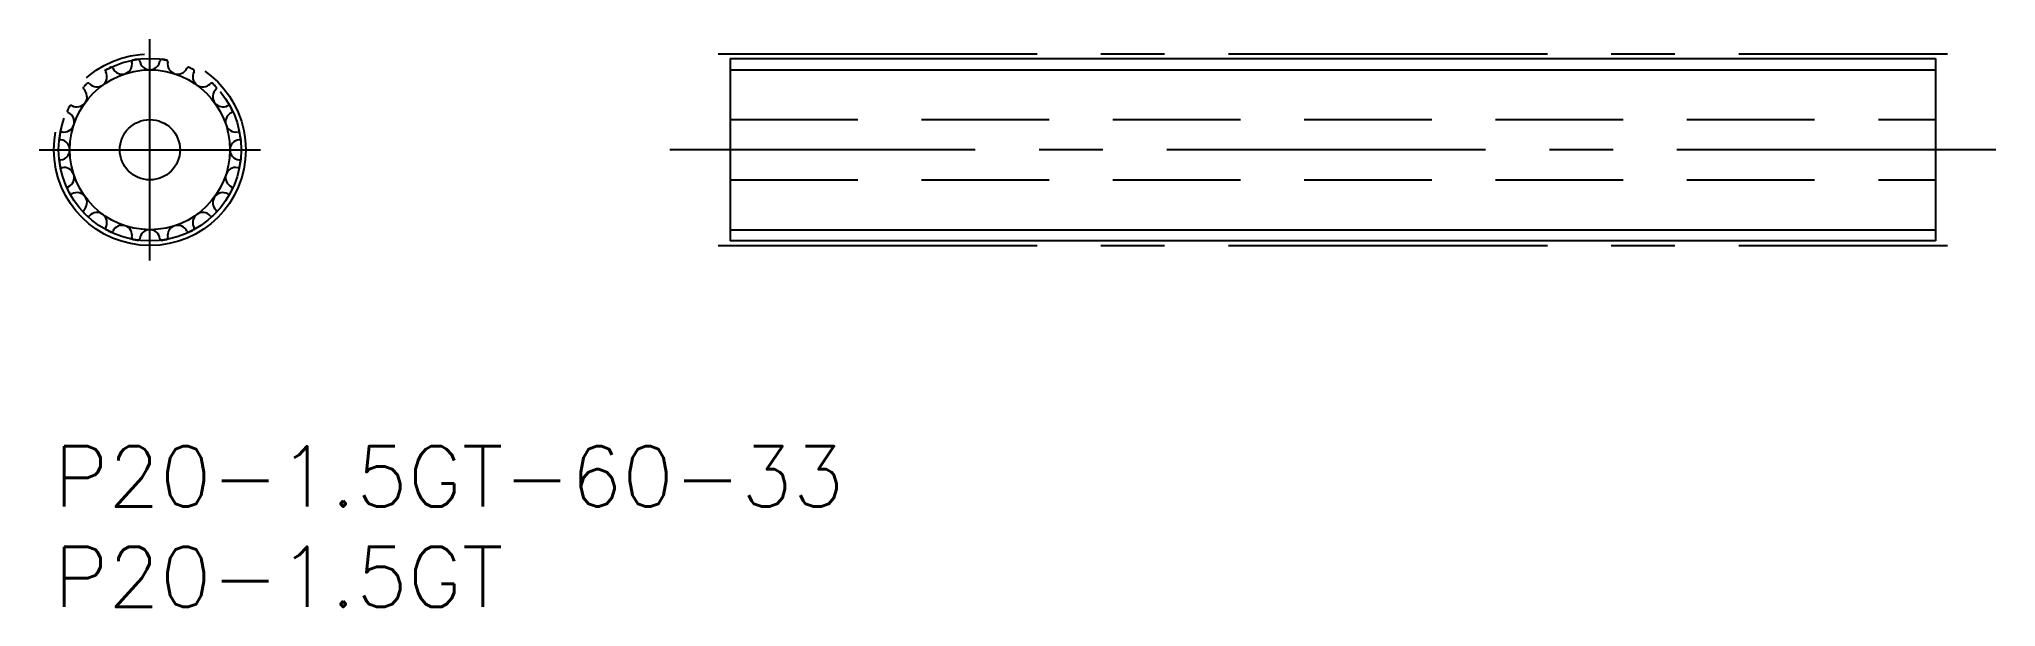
# Model space of a CAD drawing. Extents: x -0.7 to 96.7, y -8 to 20.3.
import ezdxf

# ---------------------------------------------------------------- set-up
doc = ezdxf.new("R2010")
doc.units = 0
doc.header["$LTSCALE"] = 0.5
for name, pattern in [('CENTER', [50.8, 31.75, -6.35, 6.35, -6.35]), ('DASHED', [19.05, 12.7, -6.35]), ('PHANTOM', [63.5, 31.75, -6.35, 6.35, -6.35, 6.35, -6.35])]:
    doc.linetypes.add(name, pattern=pattern)
for name, color, linetype in [('MSM_CENTER', 1, 'CENTER'), ('MSM_CONTINUOUS', 7, 'CONTINUOUS'), ('MSM_DASHED', 4, 'DASHED'), ('MSM_IMAGINARY', 6, 'PHANTOM'), ('MSM_NARROW', 5, 'CONTINUOUS'), ('MSM_PART_NUMBER', 7, 'CONTINUOUS')]:
    doc.layers.add(name, color=color, linetype=linetype)
doc.styles.get("Standard").update_dxf_attribs({"font": 'txt.shx', "height": 3, "bigfont": 'bigfont.shx'})

msp = doc.modelspace()

# ---------------------------------------------------------------- linework, layer by layer
at = {"layer": 'MSM_CENTER'}
for p, q in [((4.775, 9.262), (4.775, 20.288)), ((33.063, 19.55), (94.263, 19.55)), ((-0.738, 14.775), (10.288, 14.775)), ((96.663, 14.775), (30.663, 14.775)), ((33.063, 10), (94.263, 10))]:
    msp.add_line(p, q, dxfattribs=at)
msp.add_circle((4.775, 14.775), 4.775, dxfattribs=at)
at = {"layer": 'MSM_CONTINUOUS'}
for p, q in [((33.663, 19.32), (33.663, 10.23)), ((33.663, 19.32), (93.663, 19.32)), ((93.663, 19.32), (93.663, 10.23)), ((93.663, 10.23), (33.663, 10.23))]:
    msp.add_line(p, q, dxfattribs=at)
msp.add_circle((4.775, 14.775), 1.5, dxfattribs=at)
for centre, radius, start, end in [((2.136, 18.407), 0.504, 222.4862, 29.5138), ((2.648, 18.696), 0.084, 118.47462, 209.5138), ((4.775, 14.775), 4.545, 115.52538, 118.47462), ((2.853, 18.801), 0.084, 24.4862, 115.52538), ((3.388, 19.044), 0.504, 204.4862, 11.5138), ((3.964, 19.162), 0.084, 100.47462, 191.5138), ((4.775, 14.775), 4.545, 97.52538, 100.47462), ((4.191, 19.198), 0.084, 6.4862, 97.52538), ((4.775, 19.264), 0.504, 186.4862, 353.5138), ((5.359, 19.198), 0.084, 82.47462, 173.5138), ((4.775, 14.775), 4.545, 79.52538, 82.47462), ((5.586, 19.162), 0.084, 348.4862, 79.52538), ((6.162, 19.044), 0.504, 168.4862, 335.5138), ((6.697, 18.801), 0.084, 64.47462, 155.5138), ((4.775, 14.775), 4.545, 61.52538, 64.47462), ((7.414, 18.407), 0.504, 150.4862, 317.5138), ((6.902, 18.696), 0.084, 330.4862, 61.52538), ((1.143, 17.414), 0.504, 240.4862, 47.5138), ((1.54, 17.847), 0.084, 136.47462, 227.5138), ((4.775, 14.775), 4.545, 133.52538, 136.47462), ((1.703, 18.01), 0.084, 42.4862, 133.52538), ((7.847, 18.01), 0.084, 46.47462, 137.5138), ((8.407, 17.414), 0.504, 132.4862, 299.5138), ((4.775, 14.775), 4.545, 43.52538, 46.47462), ((8.01, 17.847), 0.084, 312.4862, 43.52538), ((0.506, 16.162), 0.504, 258.4862, 65.5138), ((0.749, 16.697), 0.084, 154.47462, 245.5138), ((4.775, 14.775), 4.545, 151.52538, 154.47462), ((0.854, 16.902), 0.084, 60.4862, 151.52538), ((9.044, 16.162), 0.504, 114.4862, 281.5138), ((8.696, 16.902), 0.084, 28.47462, 119.5138), ((4.775, 14.775), 4.545, 25.52538, 28.47462), ((8.801, 16.697), 0.084, 294.4862, 25.52538), ((4.775, 14.775), 4.545, 169.52538, 172.47462), ((0.388, 15.586), 0.084, 78.4862, 169.52538), ((9.162, 15.586), 0.084, 10.47462, 101.5138), ((4.775, 14.775), 4.545, 7.52538, 10.47462), ((0.352, 15.359), 0.084, 172.47462, 263.5138), ((0.286, 14.775), 0.504, 276.4862, 83.5138), ((9.264, 14.775), 0.504, 96.4862, 263.5138), ((9.198, 15.359), 0.084, 276.4862, 7.52538), ((0.352, 14.191), 0.084, 96.4862, 187.52538), ((4.775, 14.775), 4.545, 187.52537, 190.47462), ((0.388, 13.964), 0.084, 190.47462, 281.5138), ((0.506, 13.388), 0.504, 294.4862, 101.5138), ((9.044, 13.388), 0.504, 78.4862, 245.5138), ((9.162, 13.964), 0.084, 258.4862, 349.52538), ((9.198, 14.191), 0.084, 352.47462, 83.5138), ((4.775, 14.775), 4.545, 349.52538, 352.47463), ((0.749, 12.853), 0.084, 114.4862, 205.52538), ((4.775, 14.775), 4.545, 205.52538, 208.47462), ((4.775, 14.775), 4.545, 331.52538, 334.47462), ((8.801, 12.853), 0.084, 334.47462, 65.5138), ((0.854, 12.648), 0.084, 208.47462, 299.5138), ((1.143, 12.136), 0.504, 312.4862, 119.5138), ((1.54, 11.703), 0.084, 132.4862, 223.52538), ((8.407, 12.136), 0.504, 60.4862, 227.5138), ((8.01, 11.703), 0.084, 316.47462, 47.5138), ((8.696, 12.648), 0.084, 240.4862, 331.52538), ((4.775, 14.775), 4.545, 223.52538, 226.47462), ((1.703, 11.54), 0.084, 226.47462, 317.5138), ((2.136, 11.143), 0.504, 330.4862, 137.5138), ((2.648, 10.854), 0.084, 150.4862, 241.52538), ((4.775, 14.775), 4.545, 241.52538, 244.47462), ((2.853, 10.749), 0.084, 244.47462, 335.5138), ((3.388, 10.506), 0.504, 348.4862, 155.5138), ((4.775, 10.286), 0.504, 6.4862, 173.5138), ((6.162, 10.506), 0.504, 24.4862, 191.5138), ((6.697, 10.749), 0.084, 204.4862, 295.52538), ((4.775, 14.775), 4.545, 295.52538, 298.47462), ((7.414, 11.143), 0.504, 42.4862, 209.5138), ((6.902, 10.854), 0.084, 298.47462, 29.5138), ((7.847, 11.54), 0.084, 222.4862, 313.52538), ((4.775, 14.775), 4.545, 313.52538, 316.47462), ((3.964, 10.388), 0.084, 168.4862, 259.52538), ((4.775, 14.775), 4.545, 259.52538, 262.47462), ((4.191, 10.352), 0.084, 262.47462, 353.5138), ((5.359, 10.352), 0.084, 186.4862, 277.52538), ((4.775, 14.775), 4.545, 277.52538, 280.47462), ((5.586, 10.388), 0.084, 280.47462, 11.5138)]:
    msp.add_arc(centre, radius, start, end, dxfattribs=at)
at = {"layer": 'MSM_DASHED'}
for p, q in [((33.663, 16.275), (93.663, 16.275)), ((33.663, 13.275), (93.663, 13.275))]:
    msp.add_line(p, q, dxfattribs=at)
at = {"layer": 'MSM_IMAGINARY'}
msp.add_circle((4.775, 14.775), 4.545, dxfattribs=at)
at = {"layer": 'MSM_NARROW'}
for p, q in [((33.663, 18.76), (93.663, 18.76)), ((33.663, 10.79), (93.663, 10.79))]:
    msp.add_line(p, q, dxfattribs=at)
msp.add_circle((4.775, 14.775), 3.985, dxfattribs=at)

# ---------------------------------------------------------------- texts
at = {"layer": 'MSM_PART_NUMBER'}
for s, p in [('P20-1.5GT-60-33', (0, -3)), ('P20-1.5GT', (0, -8))]:
    msp.add_text(s, height=3, dxfattribs=at).set_placement(p)

doc.saveas('drawing.dxf')
